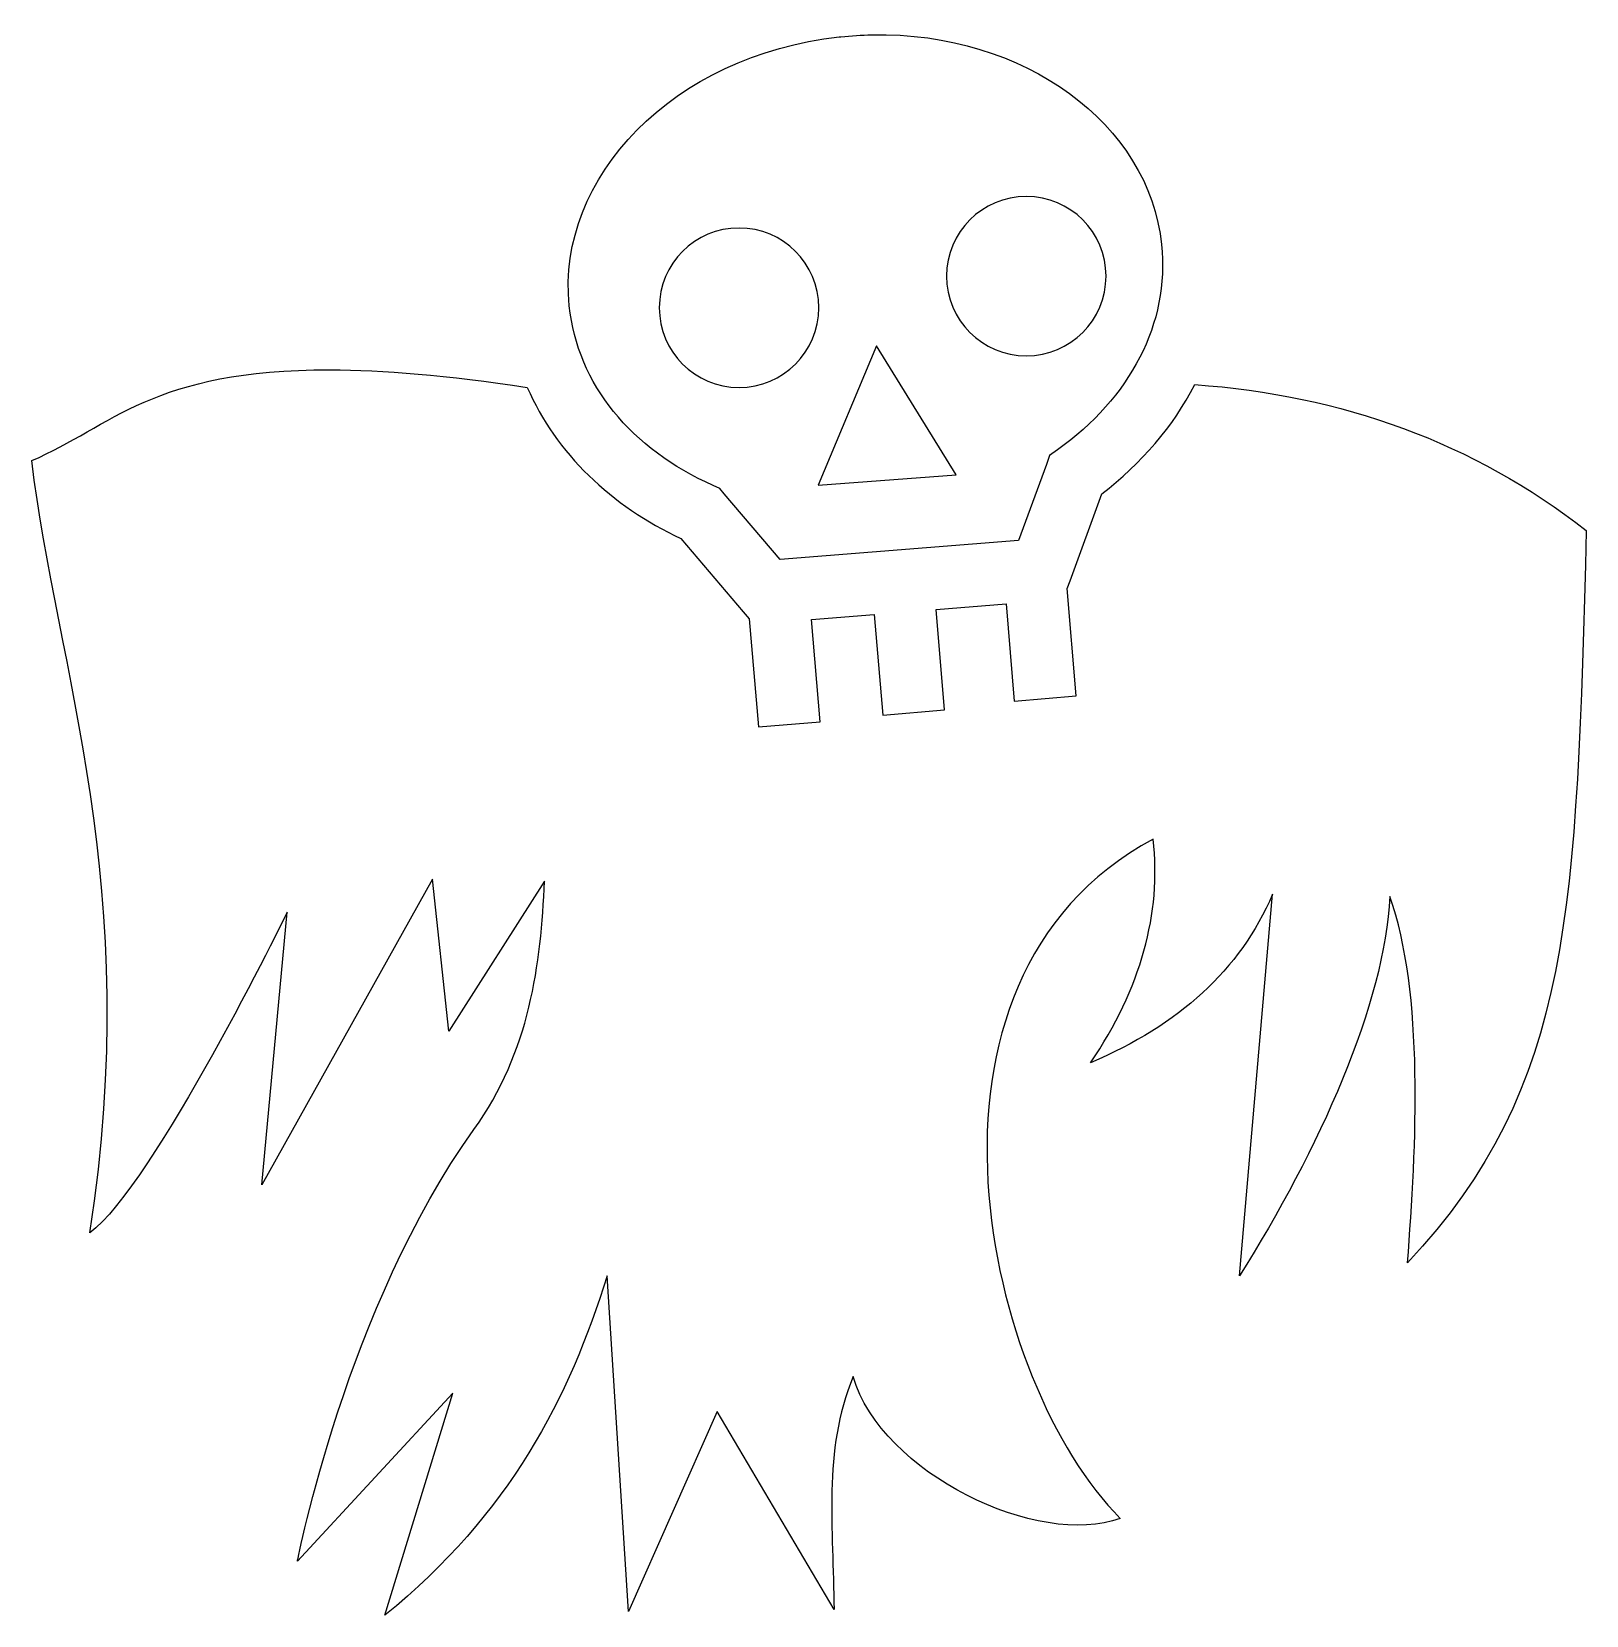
# Model space of a CAD drawing. Header units: centimetres. Extents: x -10 to 9.8, y -10 to 10.1.
import ezdxf

# ---------------------------------------------------------------- set-up
doc = ezdxf.new("R2010")
doc.units = ezdxf.units.CM
doc.header["$MEASUREMENT"] = 0
doc.layers.add('Layer 1', color=7, linetype='Continuous')

msp = doc.modelspace()

# ---------------------------------------------------------------- linework, layer by layer
at = {"layer": 'Layer 1'}
for points, knots in [([(0.6905, 10.04652), (0.56092, 10.04386), (0.42906, 10.03513), (0.29648, 10.02147), (0.29648, 10.02147), (0.29648, 10.02147), (0.27679, 10.01886), (0.27679, 10.01886), (0.27679, 10.01886), (-1.83359, 9.79166), (-3.31689, 8.22904), (-3.14936, 6.60853), (-3.14936, 6.60853), (-3.04584, 5.60611), (-2.36082, 4.78687), (-1.32298, 4.32745), (-1.32298, 4.32745), (-1.32298, 4.32745), (-1.23991, 4.29055), (-1.23991, 4.29055), (-1.23991, 4.29055), (-1.23991, 4.29055), (-1.18197, 4.22203), (-1.18197, 4.22203), (-1.18197, 4.22203), (-1.18197, 4.22203), (-0.47313, 3.38656), (-0.47313, 3.38656), (-0.47313, 3.38656), (-0.47313, 3.38656), (2.55242, 3.62776), (2.55242, 3.62776), (2.55242, 3.62776), (2.55242, 3.62776), (2.90562, 4.59362), (2.90562, 4.59362), (2.90562, 4.59362), (2.90562, 4.59362), (2.94779, 4.70832), (2.94779, 4.70832), (2.94779, 4.70832), (2.94779, 4.70832), (3.04663, 4.77811), (3.04663, 4.77811), (3.04663, 4.77811), (3.96851, 5.43989), (4.47191, 6.38235), (4.36834, 7.38464), (4.36834, 7.38464), (4.2108, 8.90867), (2.63439, 10.08605), (0.69045, 10.04649), (0.69045, 10.04649), (0.69045, 10.04649), (0.6905, 10.04652), (0.6905, 10.04652)], [0, 0, 0, 0, 0.06666667, 0.06666667, 0.06666667, 0.06666667, 0.13333333, 0.13333333, 0.13333333, 0.13333333, 0.2, 0.2, 0.2, 0.2, 0.26666667, 0.26666667, 0.26666667, 0.26666667, 0.33333333, 0.33333333, 0.33333333, 0.33333333, 0.4, 0.4, 0.4, 0.4, 0.46666667, 0.46666667, 0.46666667, 0.46666667, 0.53333333, 0.53333333, 0.53333333, 0.53333333, 0.6, 0.6, 0.6, 0.6, 0.66666667, 0.66666667, 0.66666667, 0.66666667, 0.73333333, 0.73333333, 0.73333333, 0.73333333, 0.8, 0.8, 0.8, 0.8, 0.86666667, 0.86666667, 0.86666667, 0.86666667, 1, 1, 1, 1]), ([(2.65131, 7.99479), (3.21012, 7.99479), (3.66334, 7.54288), (3.66334, 6.98402), (3.66334, 6.98402), (3.66334, 6.42529), (3.21012, 5.97199), (2.65131, 5.97199), (2.65131, 5.97199), (2.0925, 5.97199), (1.63928, 6.4253), (1.63928, 6.98402), (1.63928, 6.98402), (1.63928, 7.54287), (2.0925, 7.99479), (2.65131, 7.99479)], [0, 0, 0, 0, 0.2, 0.2, 0.2, 0.2, 0.4, 0.4, 0.4, 0.4, 0.6, 0.6, 0.6, 0.6, 1, 1, 1, 1]), ([(-0.99495, 7.5942), (-0.4361, 7.5942), (0.01708, 7.14229), (0.01708, 6.58343), (0.01708, 6.58343), (0.01708, 6.0247), (-0.4361, 5.5714), (-0.99495, 5.5714), (-0.99495, 5.5714), (-1.55368, 5.5714), (-2.00698, 6.02471), (-2.00698, 6.58343), (-2.00698, 6.58343), (-2.00698, 7.14228), (-1.55367, 7.5942), (-0.99495, 7.5942)], [0, 0, 0, 0, 0.2, 0.2, 0.2, 0.2, 0.4, 0.4, 0.4, 0.4, 0.6, 0.6, 0.6, 0.6, 1, 1, 1, 1]), ([(0.7511, 6.09985), (0.7511, 6.09985), (1.75921, 4.46057), (1.75921, 4.46057), (1.75921, 4.46057), (1.75921, 4.46057), (0.00924, 4.33154), (0.00924, 4.33154), (0.00924, 4.33154), (0.00924, 4.33154), (0.75106, 6.0999), (0.75106, 6.0999), (0.75106, 6.0999), (0.75106, 6.0999), (0.7511, 6.09985), (0.7511, 6.09985)], [0, 0, 0, 0, 0.2, 0.2, 0.2, 0.2, 0.4, 0.4, 0.4, 0.4, 0.6, 0.6, 0.6, 0.6, 1, 1, 1, 1]), ([(-6.18419, 5.7954), (-8.43672, 5.80232), (-8.95939, 5.07783), (-9.97273, 4.64244), (-9.97273, 4.64244), (-9.65828, 2.02221), (-8.54492, -0.77066), (-9.23479, -5.159), (-9.23479, -5.159), (-8.42748, -4.55865), (-6.72841, -1.08713), (-6.72841, -1.08713), (-6.72841, -1.08713), (-6.72841, -1.08713), (-7.04998, -4.5476), (-7.04998, -4.5476), (-7.04998, -4.5476), (-7.04998, -4.5476), (-4.88622, -0.66815), (-4.88622, -0.66815), (-4.88622, -0.66815), (-4.88622, -0.66815), (-4.67934, -2.5986), (-4.67934, -2.5986), (-4.67934, -2.5986), (-4.67934, -2.5986), (-3.463, -0.69316), (-3.463, -0.69316), (-3.463, -0.69316), (-3.50909, -1.7442), (-3.65115, -2.86156), (-4.35907, -3.84657), (-4.35907, -3.84657), (-5.9755, -6.09551), (-6.59929, -9.32165), (-6.59929, -9.32165), (-6.59929, -9.32165), (-6.59929, -9.32165), (-4.6292, -7.19217), (-4.6292, -7.19217), (-4.6292, -7.19217), (-4.6292, -7.19217), (-5.49111, -10.01085), (-5.49111, -10.01085), (-5.49111, -10.01085), (-3.89876, -8.71617), (-3.14809, -7.24556), (-2.66978, -5.70183), (-2.66978, -5.70183), (-2.66978, -5.70183), (-2.39569, -9.96206), (-2.39569, -9.96206), (-2.39569, -9.96206), (-2.39569, -9.96206), (-1.27428, -7.4254), (-1.27428, -7.4254), (-1.27428, -7.4254), (-1.27428, -7.4254), (0.21084, -9.93713), (0.21084, -9.93713), (0.21084, -9.93713), (0.20536, -8.90768), (0.06325, -7.93183), (0.45331, -6.98141), (0.45331, -6.98141), (0.81237, -8.20976), (2.80923, -9.16639), (3.84387, -8.78017), (3.84387, -8.78017), (2.15513, -7.10104), (0.91518, -1.96047), (4.26159, -0.1607), (4.26159, -0.1607), (4.36827, -1.10678), (4.10629, -2.05176), (3.46702, -2.99785), (3.46702, -2.99785), (4.59206, -2.51688), (5.36066, -1.82621), (5.77698, -0.86044), (5.77698, -0.86044), (5.77698, -0.86044), (5.35657, -5.70187), (5.35657, -5.70187), (5.35657, -5.70187), (6.35941, -4.11888), (7.20842, -2.2344), (7.26341, -0.88671), (7.26341, -0.88671), (7.70407, -2.10692), (7.60286, -4.06398), (7.49006, -5.53712), (7.49006, -5.53712), (9.60099, -3.28396), (9.6262, -1.03189), (9.75924, 3.75565), (9.75924, 3.75565), (8.32932, 4.87108), (6.65222, 5.47707), (4.79, 5.60712), (4.79, 5.60712), (4.51759, 5.07791), (4.11131, 4.60479), (3.6093, 4.22211), (3.6093, 4.22211), (3.6093, 4.22211), (3.20605, 3.11916), (3.20605, 3.11916), (3.20605, 3.11916), (3.20605, 3.11916), (3.1692, 3.01897), (3.1692, 3.01897), (3.1692, 3.01897), (3.1692, 3.01897), (3.2839, 1.65779), (3.2839, 1.65779), (3.2839, 1.65779), (3.2839, 1.65779), (2.49848, 1.59184), (2.49848, 1.59184), (2.49848, 1.59184), (2.49848, 1.59184), (2.39433, 2.82399), (2.39433, 2.82399), (2.39433, 2.82399), (2.39433, 2.82399), (1.50754, 2.75273), (1.50754, 2.75273), (1.50754, 2.75273), (1.50754, 2.75273), (1.61422, 1.4785), (1.61422, 1.4785), (1.61422, 1.4785), (1.61422, 1.4785), (0.83023, 1.41263), (0.83023, 1.41263), (0.83023, 1.41263), (0.83023, 1.41263), (0.72215, 2.69087), (0.72215, 2.69087), (0.72215, 2.69087), (0.72215, 2.69087), (-0.07508, 2.62762), (-0.07508, 2.62762), (-0.07508, 2.62762), (-0.07508, 2.62762), (0.03426, 1.32961), (0.03426, 1.32961), (0.03426, 1.32961), (0.03426, 1.32961), (-0.74981, 1.26383), (-0.74981, 1.26383), (-0.74981, 1.26383), (-0.74981, 1.26383), (-0.86577, 2.63294), (-0.86577, 2.63294), (-0.86577, 2.63294), (-0.86577, 2.63294), (-0.94357, 2.72385), (-0.94357, 2.72385), (-0.94357, 2.72385), (-0.94357, 2.72385), (-1.73295, 3.65281), (-1.73295, 3.65281), (-1.73295, 3.65281), (-2.61367, 4.06635), (-3.31847, 4.73539), (-3.68187, 5.57145), (-3.68187, 5.57145), (-4.7047, 5.72713), (-5.51963, 5.79351), (-6.18424, 5.79553), (-6.18424, 5.79553), (-6.18424, 5.79553), (-6.18419, 5.7954), (-6.18419, 5.7954)], [0, 0, 0, 0, 0.02222222, 0.02222222, 0.02222222, 0.02222222, 0.04444444, 0.04444444, 0.04444444, 0.04444444, 0.06666667, 0.06666667, 0.06666667, 0.06666667, 0.08888889, 0.08888889, 0.08888889, 0.08888889, 0.11111111, 0.11111111, 0.11111111, 0.11111111, 0.13333333, 0.13333333, 0.13333333, 0.13333333, 0.15555556, 0.15555556, 0.15555556, 0.15555556, 0.17777778, 0.17777778, 0.17777778, 0.17777778, 0.2, 0.2, 0.2, 0.2, 0.22222222, 0.22222222, 0.22222222, 0.22222222, 0.24444444, 0.24444444, 0.24444444, 0.24444444, 0.26666667, 0.26666667, 0.26666667, 0.26666667, 0.28888889, 0.28888889, 0.28888889, 0.28888889, 0.31111111, 0.31111111, 0.31111111, 0.31111111, 0.33333333, 0.33333333, 0.33333333, 0.33333333, 0.35555556, 0.35555556, 0.35555556, 0.35555556, 0.37777778, 0.37777778, 0.37777778, 0.37777778, 0.4, 0.4, 0.4, 0.4, 0.42222222, 0.42222222, 0.42222222, 0.42222222, 0.44444444, 0.44444444, 0.44444444, 0.44444444, 0.46666667, 0.46666667, 0.46666667, 0.46666667, 0.48888889, 0.48888889, 0.48888889, 0.48888889, 0.51111111, 0.51111111, 0.51111111, 0.51111111, 0.53333333, 0.53333333, 0.53333333, 0.53333333, 0.55555556, 0.55555556, 0.55555556, 0.55555556, 0.57777778, 0.57777778, 0.57777778, 0.57777778, 0.6, 0.6, 0.6, 0.6, 0.62222222, 0.62222222, 0.62222222, 0.62222222, 0.64444444, 0.64444444, 0.64444444, 0.64444444, 0.66666667, 0.66666667, 0.66666667, 0.66666667, 0.68888889, 0.68888889, 0.68888889, 0.68888889, 0.71111111, 0.71111111, 0.71111111, 0.71111111, 0.73333333, 0.73333333, 0.73333333, 0.73333333, 0.75555556, 0.75555556, 0.75555556, 0.75555556, 0.77777778, 0.77777778, 0.77777778, 0.77777778, 0.8, 0.8, 0.8, 0.8, 0.82222222, 0.82222222, 0.82222222, 0.82222222, 0.84444444, 0.84444444, 0.84444444, 0.84444444, 0.86666667, 0.86666667, 0.86666667, 0.86666667, 0.88888889, 0.88888889, 0.88888889, 0.88888889, 0.91111111, 0.91111111, 0.91111111, 0.91111111, 0.93333333, 0.93333333, 0.93333333, 0.93333333, 0.95555556, 0.95555556, 0.95555556, 0.95555556, 1, 1, 1, 1])]:
    msp.add_open_spline(points, degree=3, knots=knots, dxfattribs=at)

doc.saveas('drawing.dxf')
